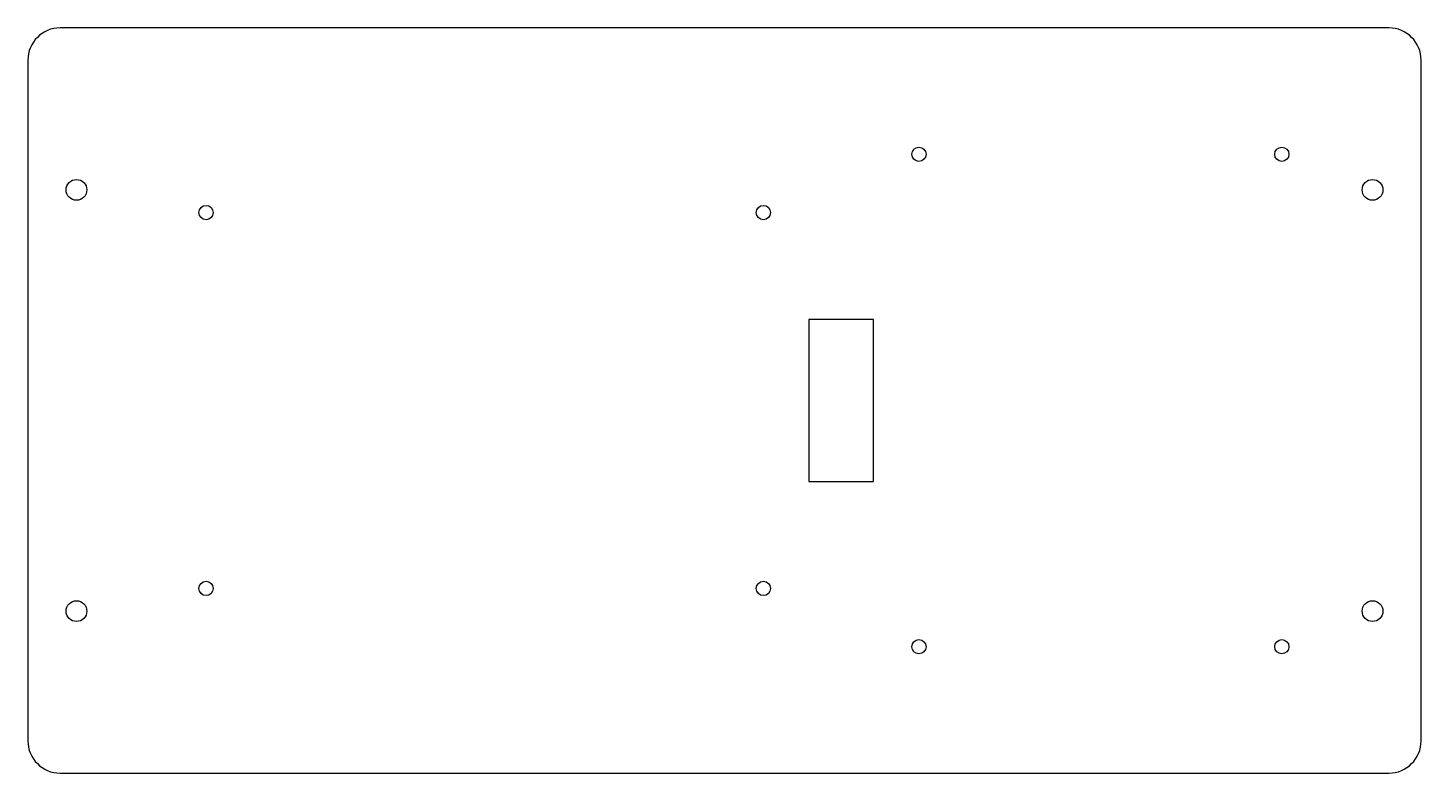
# Model space of a CAD drawing. Header units: millimetres. Extents: x -108 to 108, y -58 to 58.
import ezdxf

# ---------------------------------------------------------------- set-up
doc = ezdxf.new("R2010")
doc.units = ezdxf.units.MM

msp = doc.modelspace()

# ---------------------------------------------------------------- linework, layer by layer
at = {"color": 7, "linetype": 'Continuous', "lineweight": 25}
for p, q in [((102.5, 57.5), (-102.5, 57.5)), ((-107.5, 52.5), (-107.5, -52.5)), ((107.5, -52.5), (107.5, 52.5)), ((23, 12.5), (13, 12.5)), ((13, 12.5), (13, -12.5)), ((23, -12.5), (23, 12.5)), ((13, -12.5), (23, -12.5)), ((-102.5, -57.5), (102.5, -57.5))]:
    msp.add_line(p, q, dxfattribs=at)
for centre, radius in [((30, 38), 1.1), ((86, 38), 1.1), ((-100, 32.5), 1.6), ((100, 32.5), 1.6), ((-80, 29), 1.1), ((6, 29), 1.1), ((-80, -29), 1.1), ((6, -29), 1.1), ((-100, -32.5), 1.6), ((100, -32.5), 1.6), ((30, -38), 1.1), ((86, -38), 1.1)]:
    msp.add_circle(centre, radius, dxfattribs=at)
for centre, start, end in [((-102.5, 52.5), 90, 180), ((102.5, 52.5), 0, 90), ((-102.5, -52.5), 180, 270), ((102.5, -52.5), 270, 0)]:
    msp.add_arc(centre, 5, start, end, dxfattribs=at)

doc.saveas('drawing.dxf')
